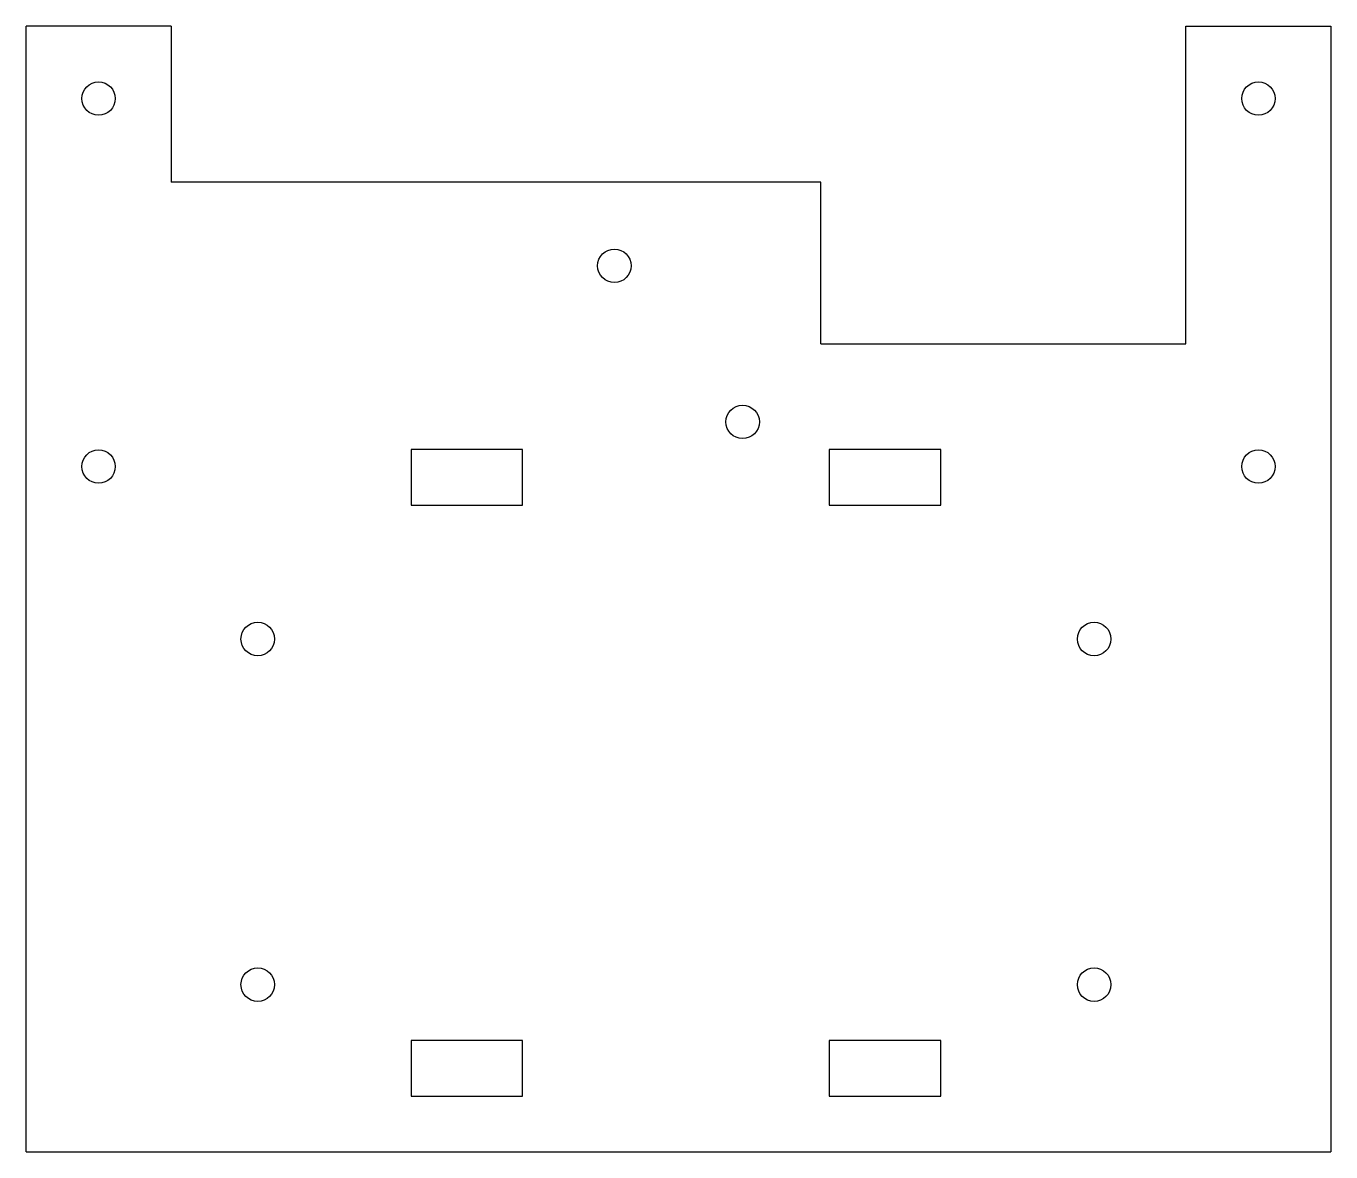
# Model space of a CAD drawing. Header units: millimetres. Extents: x -58 to 59, y -78 to 23.
import ezdxf

# ---------------------------------------------------------------- set-up
doc = ezdxf.new("R2010")
doc.units = ezdxf.units.MM

msp = doc.modelspace()

# ---------------------------------------------------------------- linework, layer by layer
for p, q in [((-58.5, -77.97), (-58.5, 23)), ((-45.5, 23), (-58.5, 23)), ((-45.5, 23), (-45.5, 9)), ((45.5, -5.5), (45.5, 23)), ((45.5, 23), (58.5, 23)), ((58.5, 23), (58.5, -77.97)), ((12.75, 9), (-45.5, 9)), ((12.75, -5.5), (12.75, 9)), ((12.75, -5.5), (45.5, -5.5)), ((-13.98, -14.97), (-23.98, -14.97)), ((-23.98, -14.97), (-23.98, -19.97)), ((-13.98, -19.97), (-13.98, -14.97)), ((23.52, -14.97), (13.52, -14.97)), ((13.52, -14.97), (13.52, -19.97)), ((23.52, -19.97), (23.52, -14.97)), ((-23.98, -19.97), (-13.98, -19.97)), ((13.52, -19.97), (23.52, -19.97)), ((-13.98, -67.97), (-23.98, -67.97)), ((-23.98, -67.97), (-23.98, -72.97)), ((-13.98, -72.97), (-13.98, -67.97)), ((23.52, -67.97), (13.52, -67.97)), ((13.52, -67.97), (13.52, -72.97)), ((23.52, -72.97), (23.52, -67.97)), ((-23.98, -72.97), (-13.98, -72.97)), ((13.52, -72.97), (23.52, -72.97)), ((-58.5, -77.97), (58.5, -77.97))]:
    msp.add_line(p, q)
for centre in [(-52, 16.5), (52, 16.5), (-5.75, 1.5), (5.75, -12.5), (-52, -16.5), (52, -16.5), (-37.73, -31.97), (37.27, -31.97), (-37.73, -62.97), (37.27, -62.97)]:
    msp.add_circle(centre, 1.5)

doc.saveas('drawing.dxf')
